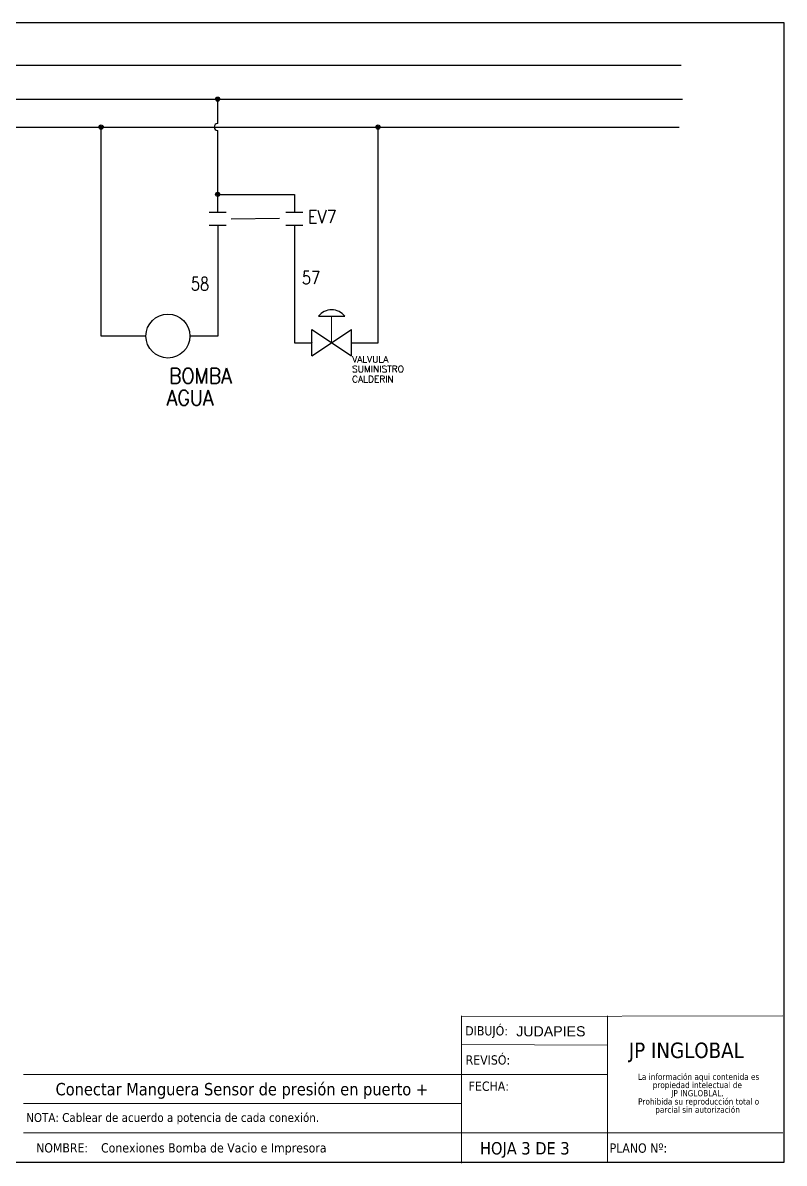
# Model space of a CAD drawing. Header units: inches. Extents: x 18.7 to 39.4, y 4.3 to 20.5.
# Drawn here: x 28.59 to 39.41, y 4.32 to 20.52 of the extents above; entities that cross this region are included whole.
import ezdxf
from ezdxf.enums import TextEntityAlignment as Align

# ---------------------------------------------------------------- set-up
doc = ezdxf.new("R2010")
doc.units = ezdxf.units.IN
doc.header["$MEASUREMENT"] = 0
doc.linetypes.add('CENTERX2', pattern=[20.32, 12.7, -2.54, 2.54, -2.54])
for name, color, linetype in [('BLK_12AWG', 7, 'Continuous'), ('CONTORNO', 179, 'Continuous'), ('DESC', 250, 'Continuous'), ('LINK', 9, 'Continuous'), ('MISC', 7, 'Continuous'), ('SYMS', 7, 'Continuous'), ('TAGS', 150, 'Continuous'), ('WIREFIXED', 7, 'Continuous'), ('WIRES', 7, 'Continuous')]:
    doc.layers.add(name, color=color, linetype=linetype)
doc.styles.add('SLDTEXTSTYLE0', font='tahoma.ttf')
doc.styles.add('SLDTEXTSTYLE1', font='tahomabd.ttf')
doc.styles.get("Standard").update_dxf_attribs({"font": 'arial.ttf'})
doc.styles.add('WD', font='romans.shx')

# ---------------------------------------------------------------- blocks, each defined once
blk = doc.blocks.new('SW_NOTE_2')
at = {"layer": 'CONTORNO', "color": 0, "char_height": 1.0583, "attachment_point": 2, "style": 'SLDTEXTSTYLE0'}
for s, insert in [('La información aqui contenida es ', (10.29, 1.34)), ('propiedad intelectual de', (10.08, -0.07)), ('JP INGLOBLAL.', (10.1, -1.48)), ('Prohibida su reproducción total o ', (10.3, -2.89)), ('parcial sin autorización', (10.12, -4.3))]:
    blk.add_mtext(s, dxfattribs=dict(at, insert=insert))
blk = doc.blocks.new('VCR21')
at = {"linetype": 'Continuous'}
for p, q in [((-0.08, 0.062), (0.08, 0.062)), ((-0.08, -0.062), (0.08, -0.062))]:
    blk.add_line(p, q, dxfattribs=at)
at = {"style": 'WD'}
for tag, p, width in [('INST', (0.125, 0.279), 0.7), ('LOC', (0.125, 0.109), 0.7), ('TAG2', (0.127, -0.045), 0.9), ('XREF', (0.129, -0.199), 0.7), ('DESC1', (0.129, -0.351), 0.7), ('DESC2', (0.129, -0.499), 0.7), ('DESC3', (0.129, -0.646), 0.7)]:
    blk.add_attdef(tag, p, '', height=0.125, dxfattribs=dict(at, width=width))
at = {"linetype": 'Continuous', "style": 'WD', "width": 0.9, "flags": 8}
blk.add_attdef('TERM01', text='', height=0.125, dxfattribs=at).set_placement((-0.031, 0.125), align=Align.RIGHT)
at = {"style": 'WD'}
for tag, p, flags in [('FAMILY', (-0.181, 0.003), 9), ('CONTACT', (-0.181, -0.014), 1)]:
    blk.add_attdef(tag, p, '', height=0.01, dxfattribs=dict(at, flags=flags))
at = {"color": 7, "style": 'WD'}
for tag, p in [('X4LINK', (-0.141, 0)), ('X1LINK', (0.125, 0))]:
    blk.add_attdef(tag, p, '', height=0.01, dxfattribs=at)
at = {"color": 7, "style": 'WD', "flags": 1}
for tag, p in [('X2TERM01', (0, 0.062)), ('X8TERM02', (0, -0.062))]:
    blk.add_attdef(tag, p, '', height=0.0125, dxfattribs=at)
at = {"linetype": 'Continuous', "style": 'WD', "width": 0.9, "flags": 8}
blk.add_attdef('TERM02', text='', height=0.125, dxfattribs=at).set_placement((-0.031, -0.125), align=Align.TOP_RIGHT)
blk = doc.blocks.new('WDDOT')
for radius in [0.03, 0.0187, 0.00929]:
    blk.add_circle((0, 0), radius)
blk = doc.blocks.new('HGVA1_DIAPHRAGM_VALVE2')
at = {"color": 7, "linetype": 'Continuous', "lineweight": 0, "ltscale": 3.2258}
for p, q in [((-0.25, 0.5), (0.25, 0.5)), ((0, 0), (0, 0.5))]:
    blk.add_line(p, q, dxfattribs=at)
for p, q in [((-0.375, -0.25), (-0.375, 0.25)), ((-0.375, -0.25), (0.375, 0.25)), ((-0.375, 0.25), (0.375, -0.25)), ((0.375, -0.25), (0.375, 0.25))]:
    blk.add_line(p, q)
at = {"ltscale": 25.4, "flags": 128}
blk.add_lwpolyline([(0.25, 0.5, 0.5), (-0.25, 0.5)], format="xyb", close=True, dxfattribs=at)
at = {"style": 'WD', "flags": 1}
for tag, p in [('INST', (-0.469, 0.748)), ('LOC', (-0.469, 0.587)), ('TAG1', (-0.469, 0.378))]:
    blk.add_attdef(tag, text='', height=0.125, dxfattribs=at).set_placement(p, align=Align.RIGHT)
at = {"style": 'WD'}
blk.add_attdef('XREF', text='', height=0.0625, rotation=0.0625, dxfattribs=at).set_placement((0.518, 0.271), align=Align.TOP_CENTER)
blk.add_attdef('TERM01', text='', height=0.0625, dxfattribs=at).set_placement((-0.399, 0.018), align=Align.RIGHT)
for tag, p, height in [('X4TERM01', (-0.375, 0), 0.005), ('X1TERM02', (0.375, 0), 0.005), ('TERM02', (0.406, 0.036), 0.0625), ('RATING1', (0.388, -0.162), 0.125), ('DESC1', (0.388, -0.378), 0.125), ('DESC2', (0.388, -0.562), 0.125), ('DESC3', (0.388, -0.752), 0.125), ('WDTAGALT', (0.388, -0.907), 0.125)]:
    blk.add_attdef(tag, p, '', height=height, dxfattribs=at)
at = {"style": 'WD', "flags": 1}
for tag, p in [('WDTYPE', (-0.154, -0.127)), ('FAMILY', (-0.143, -0.17)), ('CAT', (-0.143, -0.215)), ('MFG', (-0.141, -0.246)), ('ASSYCODE', (-0.113, -0.275))]:
    blk.add_attdef(tag, text='', height=0.01, dxfattribs=at).set_placement(p, align=Align.CENTER)
blk = doc.blocks.new('HCR1')
blk.add_circle((0, 0), 0.1562)
at = {"style": 'WD'}
for tag, height, width, p in [('INST', 0.0625, 0.7, (0.0055, 0.4286)), ('LOC', 0.0625, 0.7, (0.0055, 0.3438)), ('TAG1', 0.1094, 0.9, (0, 0.2024))]:
    blk.add_attdef(tag, text='', height=height, dxfattribs=dict(at, width=width)).set_placement(p, align=Align.CENTER)
at = {"style": 'WD', "flags": 9}
blk.add_attdef('FAMILY', text='', height=0.01, dxfattribs=at).set_placement((-0.0053, 0.1698), align=Align.CENTER)
at = {"linetype": 'Continuous', "style": 'WD', "flags": 1}
for tag, p in [('CAT', (0, 0.1593)), ('MFG', (0, 0.1404))]:
    blk.add_attdef(tag, text='', height=0.01, dxfattribs=at).set_placement(p, align=Align.MIDDLE)
at = {"style": 'WD'}
for tag, p, height, width in [('DESC1', (1.126, 0.0601), 0.1094, 0.9), ('DESC2', (1.126, -0.0828), 0.1094, 0.9), ('DESC3', (1.126, -0.2256), 0.1094, 0.9), ('XREFNO', (1.3251, -0.3928), 0.0938, 0.8), ('XREFNC', (1.3151, -0.5165), 0.0938, 0.8)]:
    blk.add_attdef(tag, p, '', height=height, dxfattribs=dict(at, width=width))
at = {"linetype": 'Continuous', "style": 'WD', "flags": 9}
blk.add_attdef('ASSYCODE', text='', height=0.01, dxfattribs=at).set_placement((0, 0.125), align=Align.CENTER)
at = {"style": 'WD', "flags": 1}
for tag, p in [('X4TERM01', (-0.1562, 0)), ('X1TERM02', (0.1562, 0))]:
    blk.add_attdef(tag, p, '', height=0.0109, dxfattribs=at)
at = {"linetype": 'Continuous', "style": 'WD'}
blk.add_attdef('TERM01', text='', height=0.0625, dxfattribs=at).set_placement((-0.2, -0.0349), align=Align.TOP_RIGHT)
blk.add_attdef('TERM02', text='', height=0.0625, dxfattribs=at).set_placement((0.2, -0.0349), align=Align.TOP_LEFT)
at = {"style": 'WD', "width": 0.8, "flags": 8}
for tag, p in [('NO', (1.1233, -0.3928)), ('NC', (1.1207, -0.5165))]:
    blk.add_attdef(tag, p, '', height=0.0938, dxfattribs=at)
blk = doc.blocks.new('WD_WNH')
at = {"linetype": 'Continuous', "style": 'WD', "width": 0.8}
blk.add_attdef('WIRENO', text='', height=0.125, dxfattribs=at).set_placement((0, 0.062), align=Align.CENTER)
at = {"style": 'WD', "flags": 1}
for tag, p in [('W01USER', (0, 0.078)), ('W02USER', (0, 0.07)), ('W03USER', (0, 0.062)), ('W04USER', (0, 0.055)), ('W05USER', (0, 0.047)), ('W06USER', (0, 0.039)), ('W07USER', (0, 0.031)), ('W08USER', (0, 0.023)), ('W09USER', (0, 0.016)), ('W10USER', (0, 0.008))]:
    blk.add_attdef(tag, text='', height=0.005, dxfattribs=at).set_placement(p, align=Align.CENTER)

msp = doc.modelspace()

# ---------------------------------------------------------------- linework, layer by layer
at = {"color": 7, "linetype": 'Continuous'}
for p, q in [((39.409, 20.516), (18.659, 20.516)), ((39.409, 4.331), (39.409, 20.516)), ((18.659, 4.331), (39.409, 4.331))]:
    msp.add_line(p, q, dxfattribs=at)
at = {"color": 7, "linetype": 'Continuous', "lineweight": 0}
for p, q in [((39.389, 6.408), (34.82, 6.4)), ((34.825, 6.408), (34.825, 4.316)), ((36.899, 6.408), (36.899, 4.319)), ((36.899, 5.993), (34.826, 6.001)), ((36.899, 5.578), (28.599, 5.578)), ((34.825, 5.163), (28.599, 5.163)), ((39.389, 4.748), (28.599, 4.748))]:
    msp.add_line(p, q, dxfattribs=at)
at = {"color": 7, "linetype": 'CENTERX2', "lineweight": 0}
msp.add_line((28.596, 4.327), (39.389, 4.327), dxfattribs=at)
at = {"layer": 'BLK_12AWG'}
for p, q in [((19.571, 19.916), (37.946, 19.916)), ((19.591, 19.432), (37.966, 19.432)), ((31.36, 19.085), (31.36, 19.432)), ((19.541, 19.035), (37.916, 19.035)), ((29.704, 16.066), (29.704, 19.035)), ((31.36, 18.079), (31.36, 18.985)), ((33.638, 15.972), (33.638, 19.035)), ((30.34, 16.066), (29.704, 16.066)), ((33.261, 15.972), (33.638, 15.972))]:
    msp.add_line(p, q, dxfattribs=at)
msp.add_arc((31.36, 19.035), 0.05, 90, 270, dxfattribs=at)
at = {"layer": 'LINK'}
msp.add_lwpolyline([(31.55, 17.73), (32.24, 17.74)], dxfattribs=at)
at = {"layer": 'WIRES'}
for p, q in [((31.36, 17.828), (31.36, 18.079)), ((31.36, 18.079), (32.449, 18.079)), ((32.449, 18.079), (32.449, 17.829)), ((31.36, 17.64), (31.36, 16.066)), ((32.449, 17.642), (32.449, 15.972)), ((31.36, 16.066), (30.965, 16.066)), ((32.449, 15.972), (32.698, 15.972))]:
    msp.add_line(p, q, dxfattribs=at)

# ---------------------------------------------------------------- block references
at = {"layer": 'CONTORNO', "color": 7, "xscale": 0.083, "yscale": 0.083, "zscale": 0.083}
msp.add_blockref('SW_NOTE_2', (37.338, 5.477), dxfattribs=at)
at = {"layer": 'SYMS'}
for p in [(31.36, 19.432), (29.704, 19.035), (33.638, 19.035), (31.36, 18.079)]:
    msp.add_blockref('WDDOT', p, dxfattribs=at)
at = {"layer": 'SYMS', "xscale": 1.5, "yscale": 1.5, "zscale": 1.5}
msp.add_blockref('VCR21', (31.36, 17.734), dxfattribs=at)
at = {"layer": 'SYMS'}
ref = msp.add_blockref('VCR21', (32.449, 17.735), dxfattribs=dict(at, xscale=1.5, yscale=1.5, zscale=1.5))
ref.add_attrib('TAG2', 'EV7', (32.639, 17.668), dxfattribs={"layer": 'TAGS', "height": 0.1875, "style": 'WD', "width": 0.9})
ref = msp.add_blockref('HCR1', (30.653, 16.066), dxfattribs=dict(at, xscale=2, yscale=2, zscale=2))
ref.add_attrib('DESC2', 'AGUA', (30.636, 15.08), dxfattribs={"layer": 'DESC', "height": 0.2188, "style": 'WD', "width": 0.9})
ref.add_attrib('DESC1', 'BOMBA', (30.668, 15.391), dxfattribs={"layer": 'DESC', "height": 0.2188, "style": 'WD', "width": 0.9})
ref = msp.add_blockref('HGVA1_DIAPHRAGM_VALVE2', (32.979, 15.972), dxfattribs=dict(at, xscale=0.75, yscale=0.75, zscale=0.75))
ref.add_attrib('DESC1', 'VALVULA', (33.27, 15.689), dxfattribs={"layer": 'DESC', "height": 0.0938, "style": 'WD'})
ref.add_attrib('DESC2', 'SUMINISTRO', (33.27, 15.551), dxfattribs={"layer": 'DESC', "height": 0.0938, "style": 'WD'})
ref.add_attrib('DESC3', 'CALDERIN', (33.27, 15.408), dxfattribs={"layer": 'DESC', "height": 0.0938, "style": 'WD'})
ref.add_attrib('X4TERM01', '67', (32.698, 15.972), dxfattribs={"layer": 'MISC', "height": 0.00375, "style": 'WD'})
ref.add_attrib('X1TERM02', '9', (33.261, 15.972), dxfattribs={"layer": 'MISC', "height": 0.00375, "style": 'WD'})
at = {"layer": 'WIREFIXED'}
ref = msp.add_blockref('WD_WNH', (31.091, 16.512), dxfattribs=dict(at, xscale=1.5, yscale=1.5, zscale=1.5))
ref.add_attrib('WIRENOF', '58', dxfattribs={"linetype": 'Continuous', "height": 0.1875, "style": 'WD', "width": 0.8}).set_placement((31.109, 16.659), align=Align.BOTTOM_CENTER)
ref = msp.add_blockref('WD_WNH', (32.668, 16.599), dxfattribs=dict(at, xscale=1.5, yscale=1.5, zscale=1.5))
ref.add_attrib('WIRENOF', '57', dxfattribs={"linetype": 'Continuous', "height": 0.1875, "style": 'WD', "width": 0.8}).set_placement((32.686, 16.746), align=Align.BOTTOM_CENTER)

# ---------------------------------------------------------------- texts
at = {"insert": (35.602, 6.262), "char_height": 0.144, "attachment_point": 1}
msp.add_mtext_dynamic_manual_height_columns('JUDAPIES', width=1.27171, gutter_width=1, heights=[0], dxfattribs=at)
at = {"color": 7, "linetype": 'Continuous', "lineweight": 0, "attachment_point": 1, "style": 'SLDTEXTSTYLE0'}
for s, insert, char_height in [('REVISÓ:', (34.883, 5.849), 0.1318), ('FECHA:', (34.926, 5.476), 0.1318), ('NOTA: Cablear de acuerdo a potencia de cada conexión.', (28.639, 5.027), 0.1245), ('\\pi-0.39529,l0.52705,t1.0541;NOMBRE:^IConexiones Bomba de Vacio e Impresora', (28.649, 4.6), 0.13176), ('HOJA 3 DE 3', (35.087, 4.616), 0.17568), ('PLANO Nº:', (36.929, 4.597), 0.1318)]:
    msp.add_mtext(s, dxfattribs=dict(at, insert=insert, char_height=char_height))
at = {"layer": 'CONTORNO', "color": 7}
for s, insert, char_height, attachment_point, style in [('DIBUJÓ:  ', (34.877, 6.263), 0.1318, 1, 'SLDTEXTSTYLE0'), ('    Conectar Manguera Sensor de presión en puerto +', (31.571, 5.456), 0.17568, 2, 'SLDTEXTSTYLE1')]:
    msp.add_mtext(s, dxfattribs=dict(at, insert=insert, char_height=char_height, attachment_point=attachment_point, style=style))
at = {"layer": 'CONTORNO', "insert": (37.201, 6.03), "char_height": 0.2196, "attachment_point": 1, "style": 'SLDTEXTSTYLE1'}
msp.add_mtext('JP INGLOBAL', dxfattribs=at)

doc.saveas('drawing.dxf')
